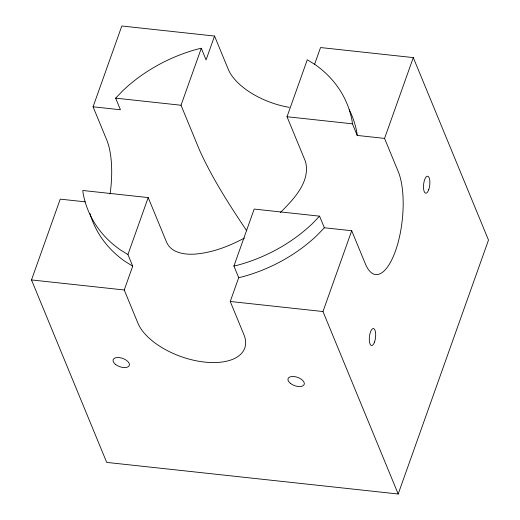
<?xml version="1.0" encoding="UTF-8"?>
<svg xmlns="http://www.w3.org/2000/svg" width="520" height="520" viewBox="0 0 520 520"><rect width="100%" height="100%" fill="white"/><g stroke="black" fill="none" stroke-linecap="round" stroke-linejoin="round"><path stroke-width="0.78" d="M314.457 64.675L320.548 47.548L413.296 57.603L488.501 240.065L398.19 494L106.704 462.397L31.499 279.936L60.236 199.134L85.163 201.838M110.078 194.006A57.142 20.579 -83.8 0 0 106.749 139.971L93.073 106.795L121.81 26L214.558 36.056L228.228 69.232A57.142 29.393 19.6 0 0 289.289 107.367M127.933 254.54L148.194 197.581L82.791 190.489L83.083 193.063A139.997 108.953 -22.4 0 0 120.224 249.795L127.933 254.54L132.717 266.156L124.241 289.985L137.917 323.161A57.142 29.393 19.6 0 0 204.588 362.082A57.142 29.393 19.6 0 0 243.912 334.653L230.237 301.476L238.706 277.661L233.922 266.045L254.189 209.072L319.572 216.158L324.356 227.773L351.715 230.737L365.391 263.913A57.142 20.579 -83.8 0 0 395.486 250.919A57.142 20.579 -83.8 0 0 398.229 171.574L384.56 138.398L413.296 57.603M246.714 230.756C229.32 204.893 212.349 178.49 199.492 150.026L181.031 105.242L201.299 48.263L198.127 48.971A139.997 108.953 -22.4 0 0 122.772 90.74L115.648 98.15L120.432 109.766L93.073 106.795M214.558 36.056L206.083 59.872L201.299 48.263M280.293 212.602C293.456 199.492 310.778 181.811 305.487 161.519L287.027 116.734L307.288 59.768L314.997 64.513A139.997 108.953 -22.4 0 1 352.137 121.245L352.43 123.819L357.214 135.434L384.56 138.398M398.19 494L322.978 311.532L351.715 230.737M319.572 216.158L312.449 223.574A139.997 108.953 -22.4 0 1 237.094 265.337L233.922 266.045M324.356 227.773L317.233 235.183A139.997 108.953 -22.4 0 1 241.878 276.952L238.706 277.661M244.413 238.056C228.69 246.428 211.569 253.078 193.635 254.183C183.683 254.638 171.132 252.551 166.654 242.365L148.194 197.581M115.648 98.15L181.031 105.242M287.027 116.734L352.43 123.819M31.499 279.936L124.241 289.985M230.237 301.476L322.978 311.532M132.717 266.156L125.015 261.404A139.997 108.953 -22.4 0 1 89.973 213.603M357.214 135.434L356.922 132.86A139.997 108.953 -22.4 0 0 349.265 109.785M428.734 189.67A8.573 3.087 -83.8 0 0 427.791 176.208A8.573 3.087 -83.8 0 0 423.521 188.201A8.573 3.087 -83.8 0 0 428.734 189.67M115.388 364.299A8.573 4.407 19.6 0 0 129.155 365.794A8.573 4.407 19.6 0 0 119.191 357.578A8.573 4.407 19.6 0 0 115.388 364.299M290.277 383.26A8.573 4.407 19.6 0 0 304.044 384.755A8.573 4.407 19.6 0 0 294.086 376.538A8.573 4.407 19.6 0 0 290.277 383.26M374.543 342.03A8.573 3.087 -83.8 0 0 373.601 328.562A8.573 3.087 -83.8 0 0 369.337 340.561A8.573 3.087 -83.8 0 0 374.543 342.03"/></g></svg>
